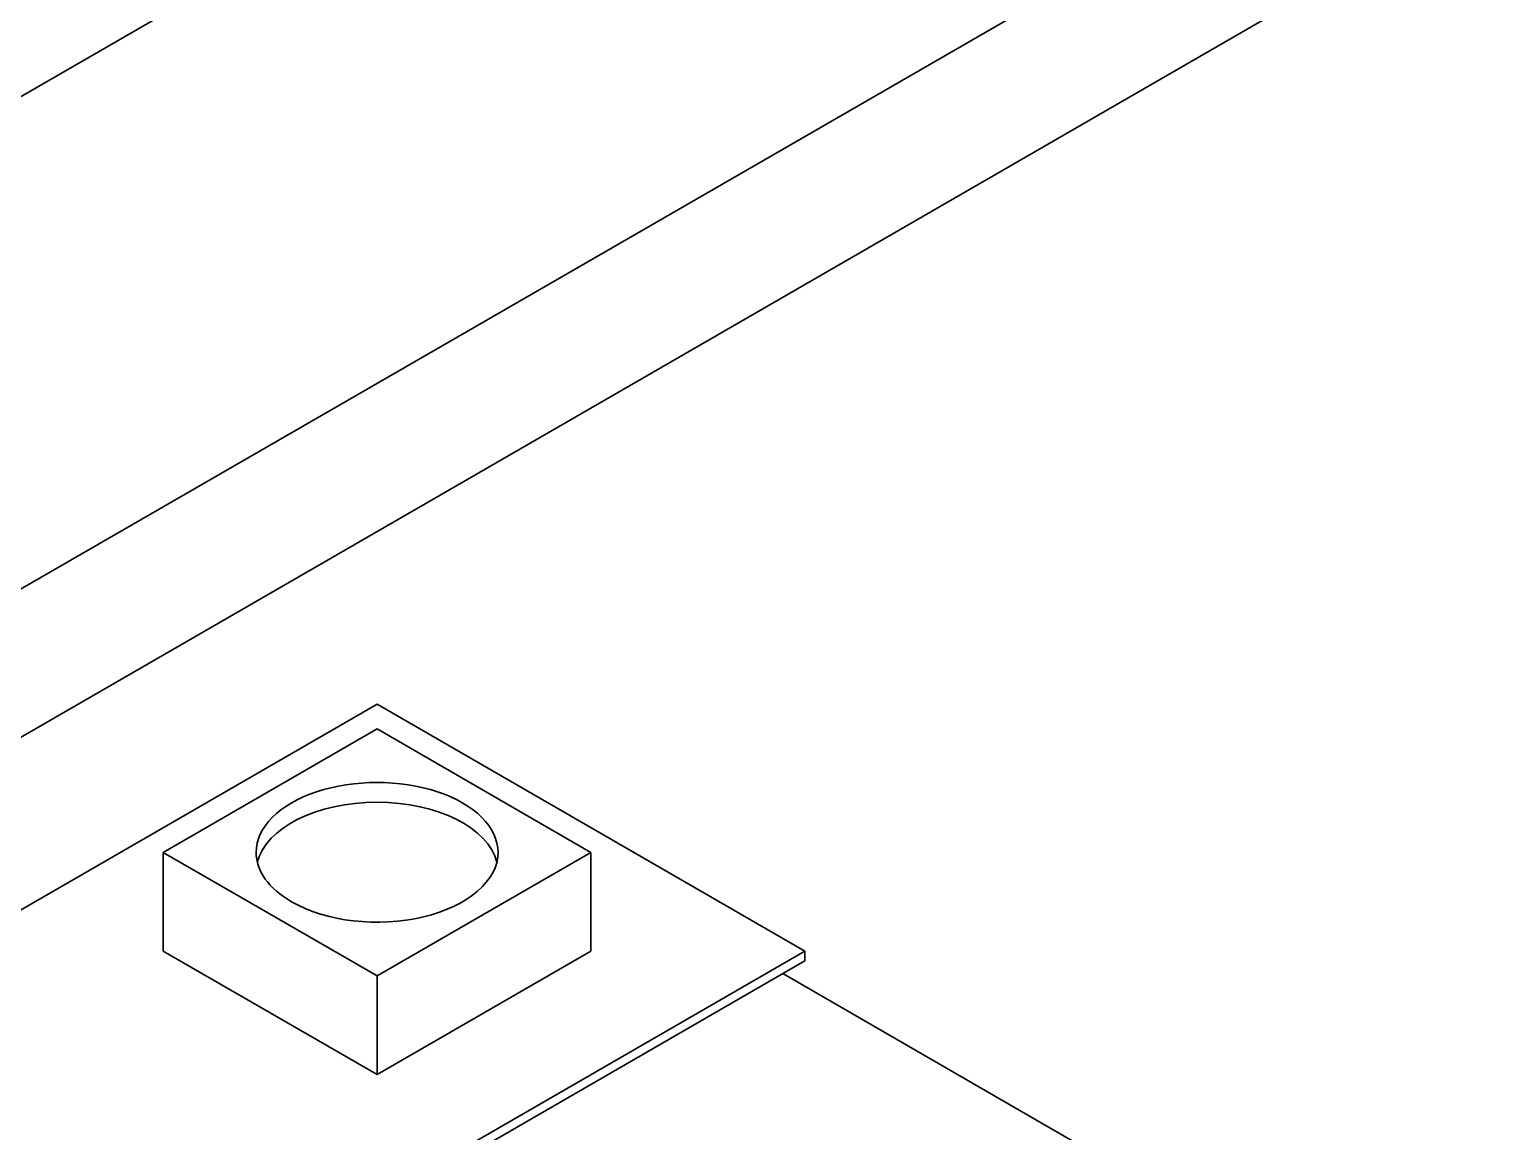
# Model space of a CAD drawing. Extents: x 241 to 1434, y 190 to 710.
# Drawn here: x 1028.22 to 1052.33, y 673.41 to 691.63 of the extents above; entities that cross this region are included whole.
import ezdxf

# ---------------------------------------------------------------- set-up
doc = ezdxf.new("R2010")
doc.units = 0

msp = doc.modelspace()

# ---------------------------------------------------------------- linework, layer by layer
at = {"color": 7, "lineweight": 35}
for p, q in [((866.133, 597.02), (1041.747, 698.411)), ((866.133, 597.02), (1041.747, 698.411)), ((1052.332, 696.382), (851.253, 580.288)), ((1052.332, 696.382), (851.253, 580.288)), ((1052.332, 693.932), (851.253, 577.839)), ((1052.332, 693.932), (851.253, 577.839)), ((859.062, 579.494), (1033.969, 680.477)), ((1041.04, 676.394), (866.133, 575.412)), ((1041.04, 676.231), (866.133, 575.248))]:
    msp.add_line(p, q, dxfattribs=at)
at = {"color": 7, "lineweight": 35, "ltscale": 0.204123}
msp.add_line((1041.04, 676.394), (1033.969, 680.477), dxfattribs=at)
at = {"color": 7, "lineweight": 35, "ltscale": 0.102062}
for p, q in [((1030.433, 678.027), (1033.969, 680.068)), ((1037.504, 678.027), (1033.969, 680.068)), ((1030.433, 678.027), (1033.969, 675.986)), ((1037.504, 678.027), (1033.969, 675.986)), ((1030.433, 676.394), (1033.969, 674.353)), ((1037.504, 676.394), (1033.969, 674.353))]:
    msp.add_line(p, q, dxfattribs=at)
at = {"color": 7, "lineweight": 35, "ltscale": 0.040825}
for p, q in [((1030.433, 676.394), (1030.433, 678.027)), ((1037.504, 676.394), (1037.504, 678.027)), ((1033.969, 674.353), (1033.969, 675.986))]:
    msp.add_line(p, q, dxfattribs=at)
at = {"color": 7, "lineweight": 35, "ltscale": 0.004082}
msp.add_line((1041.04, 676.231), (1041.04, 676.394), dxfattribs=at)
at = {"color": 7, "lineweight": 35, "ltscale": 0.336447}
msp.add_line((1052.332, 669.293), (1040.677, 676.022), dxfattribs=at)
msp.add_line((1052.332, 669.293), (1040.677, 676.022), dxfattribs=at)
at = {"color": 7, "lineweight": 35}
for centre, start_param, end_param in [((1033.969, 678.027), 0, 3.141593), ((1033.969, 677.701), 0.141901, 2.999695), ((1033.969, 678.027), 3.141593, 3.926991), ((1033.969, 678.027), 3.926991, 6.283185)]:
    msp.add_ellipse(centre, major_axis=(2, 0), ratio=0.57735, start_param=start_param, end_param=end_param, dxfattribs=at)

doc.saveas('drawing.dxf')
